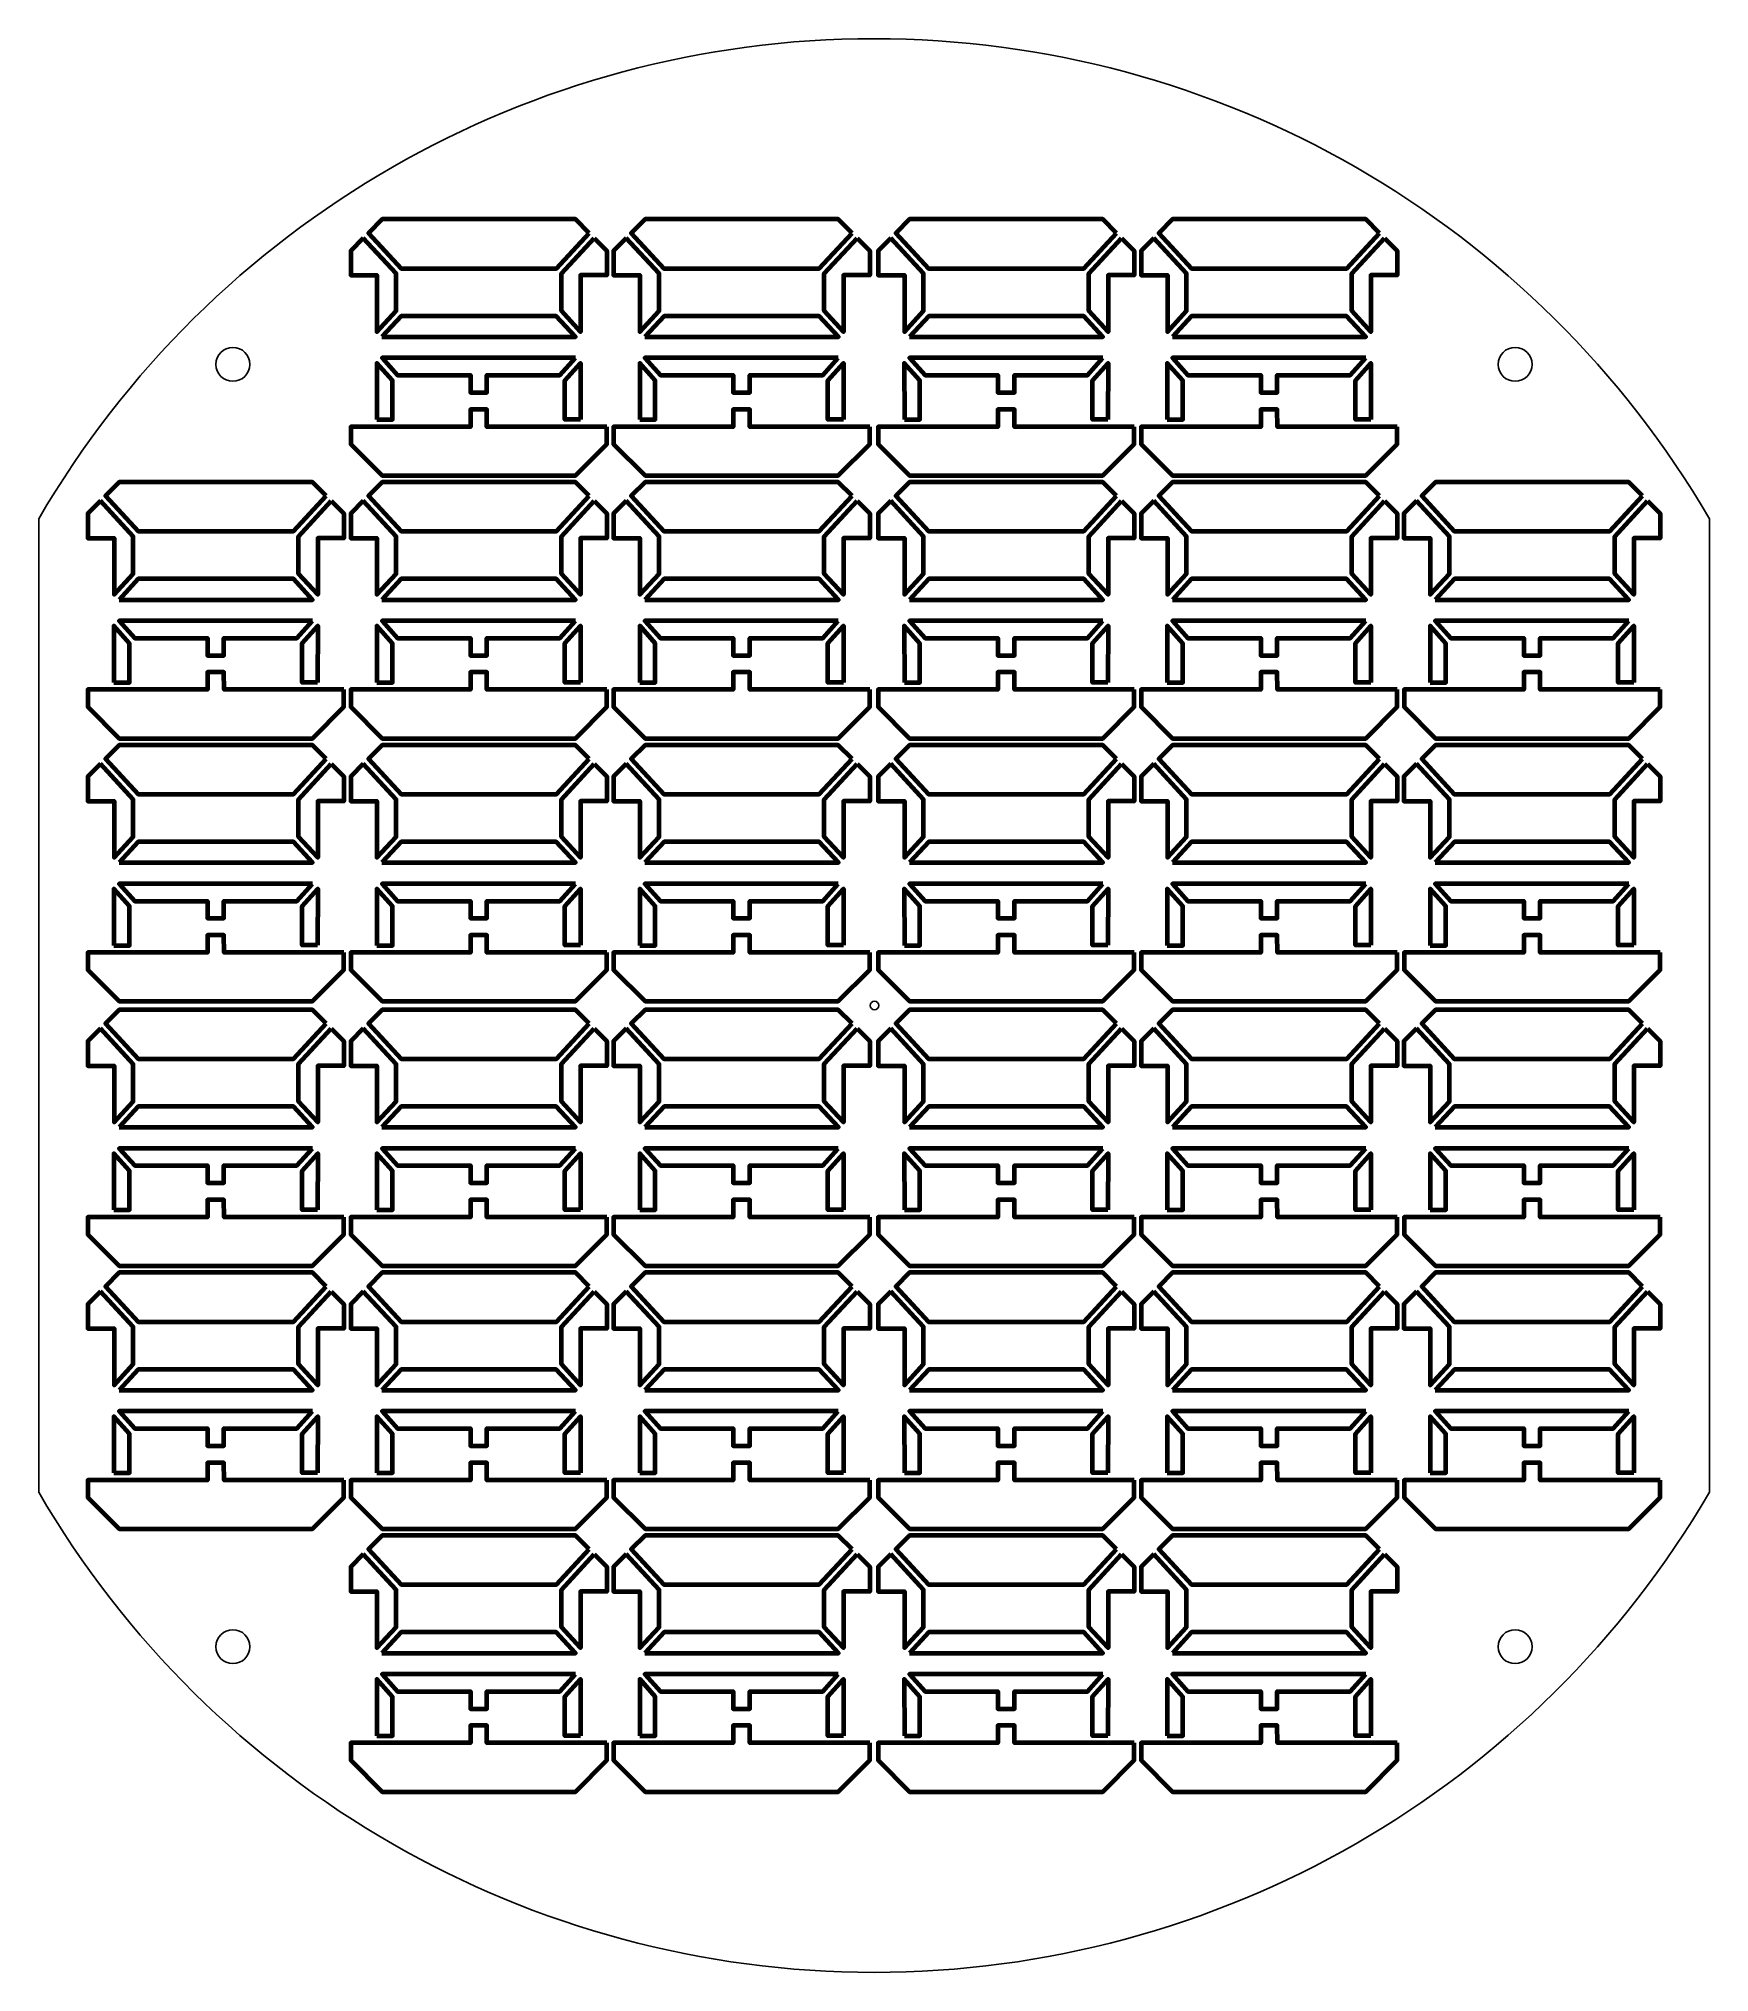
# Model space of a CAD drawing. Header units: millimetres. Extents: x 2372 to 2569, y 1689 to 1917.
import ezdxf

# ---------------------------------------------------------------- set-up
doc = ezdxf.new("R2010")
doc.units = ezdxf.units.MM
doc.layers.add('mask_hole', color=100, linetype='Continuous')
doc.layers.add('mask_outline', color=10, linetype='Continuous')
doc.layers.add('mask_stencil', color=30, linetype='Continuous', lineweight=70)

msp = doc.modelspace()

# ---------------------------------------------------------------- linework, layer by layer
at = {"layer": 'mask_hole'}
for centre, radius in [((2395.34, 1878.88), 2), ((2546.54, 1878.88), 2), ((2471, 1803.28), 0.5), ((2395.34, 1727.68), 2), ((2546.54, 1727.68), 2)]:
    msp.add_circle(centre, radius, dxfattribs=at)
at = {"layer": 'mask_outline'}
for p, q in [((2372.44, 1745.88), (2372.44, 1860.68)), ((2569.44, 1860.67), (2569.44, 1745.9))]:
    msp.add_line(p, q, dxfattribs=at)
for start, end in [(30.2232, 149.7686), (210.2314, 329.7768)]:
    msp.add_arc((2470.94, 1803.28), 114, start, end, dxfattribs=at)
at = {"layer": 'mask_stencil'}
for points in [[(2437.35, 1894.36), (2435.73, 1895.98), (2412.94, 1895.98), (2411.32, 1894.36), (2415.17, 1890.2), (2433.49, 1890.2), (2437.35, 1894.36)], [(2468.35, 1894.36), (2466.73, 1895.98), (2443.94, 1895.98), (2442.32, 1894.36), (2446.17, 1890.2), (2464.49, 1890.2), (2468.35, 1894.36)], [(2499.55, 1894.36), (2497.93, 1895.98), (2475.14, 1895.98), (2473.52, 1894.36), (2477.37, 1890.2), (2495.69, 1890.2), (2499.55, 1894.36)], [(2530.55, 1894.36), (2528.93, 1895.98), (2506.14, 1895.98), (2504.52, 1894.36), (2508.37, 1890.2), (2526.69, 1890.2), (2530.55, 1894.36)], [(2410.72, 1893.77), (2409.23, 1892.28), (2409.23, 1889.38), (2412.33, 1889.38), (2412.33, 1882.73), (2414.59, 1885.18), (2414.59, 1889.58), (2410.72, 1893.77)], [(2437.94, 1893.77), (2439.43, 1892.28), (2439.43, 1889.38), (2436.34, 1889.38), (2436.34, 1882.73), (2434.08, 1885.18), (2434.08, 1889.59), (2437.94, 1893.77)], [(2441.72, 1893.77), (2440.23, 1892.28), (2440.23, 1889.38), (2443.33, 1889.38), (2443.33, 1882.73), (2445.59, 1885.18), (2445.59, 1889.58), (2441.72, 1893.77)], [(2468.94, 1893.77), (2470.43, 1892.28), (2470.43, 1889.38), (2467.34, 1889.38), (2467.34, 1882.73), (2465.08, 1885.18), (2465.08, 1889.59), (2468.94, 1893.77)], [(2472.92, 1893.77), (2471.43, 1892.28), (2471.43, 1889.38), (2474.53, 1889.38), (2474.53, 1882.73), (2476.79, 1885.18), (2476.79, 1889.58), (2472.92, 1893.77)], [(2500.14, 1893.77), (2501.63, 1892.28), (2501.63, 1889.38), (2498.54, 1889.38), (2498.54, 1882.73), (2496.28, 1885.18), (2496.28, 1889.59), (2500.14, 1893.77)], [(2503.92, 1893.77), (2502.43, 1892.28), (2502.43, 1889.38), (2505.53, 1889.38), (2505.53, 1882.73), (2507.79, 1885.18), (2507.79, 1889.58), (2503.92, 1893.77)], [(2531.14, 1893.77), (2532.63, 1892.28), (2532.63, 1889.38), (2529.54, 1889.38), (2529.54, 1882.73), (2527.28, 1885.18), (2527.28, 1889.59), (2531.14, 1893.77)], [(2412.92, 1882.13), (2435.74, 1882.13), (2433.47, 1884.58), (2415.19, 1884.58), (2412.92, 1882.13)], [(2443.92, 1882.13), (2466.74, 1882.13), (2464.47, 1884.58), (2446.19, 1884.58), (2443.92, 1882.13)], [(2475.12, 1882.13), (2497.94, 1882.13), (2495.67, 1884.58), (2477.39, 1884.58), (2475.12, 1882.13)], [(2506.12, 1882.13), (2528.94, 1882.13), (2526.67, 1884.58), (2508.39, 1884.58), (2506.12, 1882.13)], [(2412.32, 1872.37), (2414.15, 1872.37), (2414.15, 1876.98), (2412.31, 1879.03), (2412.32, 1872.37)], [(2435.73, 1879.63), (2412.93, 1879.63), (2414.76, 1877.6), (2423.35, 1877.6), (2423.35, 1875.57), (2425.29, 1875.57), (2425.29, 1877.6), (2433.9, 1877.6), (2435.73, 1879.63)], [(2436.33, 1872.38), (2434.5, 1872.38), (2434.5, 1876.99), (2436.34, 1879.03), (2436.33, 1872.38)], [(2443.32, 1872.37), (2445.15, 1872.37), (2445.15, 1876.98), (2443.31, 1879.03), (2443.32, 1872.37)], [(2466.73, 1879.63), (2443.93, 1879.63), (2445.76, 1877.6), (2454.35, 1877.6), (2454.35, 1875.57), (2456.29, 1875.57), (2456.29, 1877.6), (2464.9, 1877.6), (2466.73, 1879.63)], [(2467.33, 1872.38), (2465.5, 1872.38), (2465.5, 1876.99), (2467.34, 1879.03), (2467.33, 1872.38)], [(2474.52, 1872.37), (2476.35, 1872.37), (2476.35, 1876.98), (2474.51, 1879.03), (2474.52, 1872.37)], [(2497.93, 1879.63), (2475.13, 1879.63), (2476.96, 1877.6), (2485.55, 1877.6), (2485.55, 1875.57), (2487.49, 1875.57), (2487.49, 1877.6), (2496.1, 1877.6), (2497.93, 1879.63)], [(2498.53, 1872.38), (2496.7, 1872.38), (2496.7, 1876.99), (2498.54, 1879.03), (2498.53, 1872.38)], [(2505.52, 1872.37), (2507.35, 1872.37), (2507.35, 1876.98), (2505.51, 1879.03), (2505.52, 1872.37)], [(2528.93, 1879.63), (2506.13, 1879.63), (2507.96, 1877.6), (2516.55, 1877.6), (2516.55, 1875.57), (2518.49, 1875.57), (2518.49, 1877.6), (2527.1, 1877.6), (2528.93, 1879.63)], [(2529.53, 1872.38), (2527.7, 1872.38), (2527.7, 1876.99), (2529.54, 1879.03), (2529.53, 1872.38)], [(2439.43, 1871.53), (2425.3, 1871.53), (2425.29, 1873.57), (2423.35, 1873.57), (2423.35, 1871.53), (2409.24, 1871.53), (2409.24, 1869.48), (2412.94, 1865.78), (2435.73, 1865.78), (2439.43, 1869.48), (2439.43, 1871.53)], [(2470.43, 1871.53), (2456.3, 1871.53), (2456.29, 1873.57), (2454.35, 1873.57), (2454.35, 1871.53), (2440.24, 1871.53), (2440.24, 1869.48), (2443.94, 1865.78), (2466.73, 1865.78), (2470.43, 1869.48), (2470.43, 1871.53)], [(2501.63, 1871.53), (2487.5, 1871.53), (2487.49, 1873.57), (2485.55, 1873.57), (2485.55, 1871.53), (2471.44, 1871.53), (2471.44, 1869.48), (2475.14, 1865.78), (2497.93, 1865.78), (2501.63, 1869.48), (2501.63, 1871.53)], [(2532.63, 1871.53), (2518.5, 1871.53), (2518.49, 1873.57), (2516.55, 1873.57), (2516.55, 1871.53), (2502.44, 1871.53), (2502.44, 1869.48), (2506.14, 1865.78), (2528.93, 1865.78), (2532.63, 1869.48), (2532.63, 1871.53)], [(2379.72, 1862.77), (2378.23, 1861.28), (2378.23, 1858.38), (2381.33, 1858.38), (2381.33, 1851.73), (2383.59, 1854.18), (2383.59, 1858.58), (2379.72, 1862.77)], [(2406.35, 1863.36), (2404.73, 1864.98), (2381.94, 1864.98), (2380.32, 1863.36), (2384.17, 1859.2), (2402.49, 1859.2), (2406.35, 1863.36)], [(2406.94, 1862.77), (2408.43, 1861.28), (2408.43, 1858.38), (2405.34, 1858.38), (2405.34, 1851.73), (2403.08, 1854.18), (2403.08, 1858.59), (2406.94, 1862.77)], [(2410.72, 1862.77), (2409.23, 1861.28), (2409.23, 1858.38), (2412.33, 1858.38), (2412.33, 1851.73), (2414.59, 1854.18), (2414.59, 1858.58), (2410.72, 1862.77)], [(2437.35, 1863.36), (2435.73, 1864.98), (2412.94, 1864.98), (2411.32, 1863.36), (2415.17, 1859.2), (2433.49, 1859.2), (2437.35, 1863.36)], [(2437.94, 1862.77), (2439.43, 1861.28), (2439.43, 1858.38), (2436.34, 1858.38), (2436.34, 1851.73), (2434.08, 1854.18), (2434.08, 1858.59), (2437.94, 1862.77)], [(2441.72, 1862.77), (2440.23, 1861.28), (2440.23, 1858.38), (2443.33, 1858.38), (2443.33, 1851.73), (2445.59, 1854.18), (2445.59, 1858.58), (2441.72, 1862.77)], [(2468.35, 1863.36), (2466.73, 1864.98), (2443.94, 1864.98), (2442.32, 1863.36), (2446.17, 1859.2), (2464.49, 1859.2), (2468.35, 1863.36)], [(2468.94, 1862.77), (2470.43, 1861.28), (2470.43, 1858.38), (2467.34, 1858.38), (2467.34, 1851.73), (2465.08, 1854.18), (2465.08, 1858.59), (2468.94, 1862.77)], [(2472.92, 1862.77), (2471.43, 1861.28), (2471.43, 1858.38), (2474.53, 1858.38), (2474.53, 1851.73), (2476.79, 1854.18), (2476.79, 1858.58), (2472.92, 1862.77)], [(2499.55, 1863.36), (2497.93, 1864.98), (2475.14, 1864.98), (2473.52, 1863.36), (2477.37, 1859.2), (2495.69, 1859.2), (2499.55, 1863.36)], [(2500.14, 1862.77), (2501.63, 1861.28), (2501.63, 1858.38), (2498.54, 1858.38), (2498.54, 1851.73), (2496.28, 1854.18), (2496.28, 1858.59), (2500.14, 1862.77)], [(2503.92, 1862.77), (2502.43, 1861.28), (2502.43, 1858.38), (2505.53, 1858.38), (2505.53, 1851.73), (2507.79, 1854.18), (2507.79, 1858.58), (2503.92, 1862.77)], [(2530.55, 1863.36), (2528.93, 1864.98), (2506.14, 1864.98), (2504.52, 1863.36), (2508.37, 1859.2), (2526.69, 1859.2), (2530.55, 1863.36)], [(2531.14, 1862.77), (2532.63, 1861.28), (2532.63, 1858.38), (2529.54, 1858.38), (2529.54, 1851.73), (2527.28, 1854.18), (2527.28, 1858.59), (2531.14, 1862.77)], [(2534.92, 1862.77), (2533.43, 1861.28), (2533.43, 1858.38), (2536.53, 1858.38), (2536.53, 1851.73), (2538.79, 1854.18), (2538.79, 1858.58), (2534.92, 1862.77)], [(2561.55, 1863.36), (2559.93, 1864.98), (2537.14, 1864.98), (2535.52, 1863.36), (2539.37, 1859.2), (2557.69, 1859.2), (2561.55, 1863.36)], [(2562.14, 1862.77), (2563.63, 1861.28), (2563.63, 1858.38), (2560.54, 1858.38), (2560.54, 1851.73), (2558.28, 1854.18), (2558.28, 1858.59), (2562.14, 1862.77)], [(2381.92, 1851.13), (2404.74, 1851.13), (2402.47, 1853.58), (2384.19, 1853.58), (2381.92, 1851.13)], [(2412.92, 1851.13), (2435.74, 1851.13), (2433.47, 1853.58), (2415.19, 1853.58), (2412.92, 1851.13)], [(2443.92, 1851.13), (2466.74, 1851.13), (2464.47, 1853.58), (2446.19, 1853.58), (2443.92, 1851.13)], [(2475.12, 1851.13), (2497.94, 1851.13), (2495.67, 1853.58), (2477.39, 1853.58), (2475.12, 1851.13)], [(2506.12, 1851.13), (2528.94, 1851.13), (2526.67, 1853.58), (2508.39, 1853.58), (2506.12, 1851.13)], [(2537.12, 1851.13), (2559.94, 1851.13), (2557.67, 1853.58), (2539.39, 1853.58), (2537.12, 1851.13)], [(2381.32, 1841.37), (2383.15, 1841.37), (2383.15, 1845.98), (2381.31, 1848.03), (2381.32, 1841.37)], [(2404.73, 1848.63), (2381.93, 1848.63), (2383.76, 1846.6), (2392.35, 1846.6), (2392.35, 1844.57), (2394.29, 1844.57), (2394.29, 1846.6), (2402.9, 1846.6), (2404.73, 1848.63)], [(2405.33, 1841.38), (2403.5, 1841.38), (2403.5, 1845.99), (2405.34, 1848.03), (2405.33, 1841.38)], [(2412.32, 1841.37), (2414.15, 1841.37), (2414.15, 1845.98), (2412.31, 1848.03), (2412.32, 1841.37)], [(2435.73, 1848.63), (2412.93, 1848.63), (2414.76, 1846.6), (2423.35, 1846.6), (2423.35, 1844.57), (2425.29, 1844.57), (2425.29, 1846.6), (2433.9, 1846.6), (2435.73, 1848.63)], [(2436.33, 1841.38), (2434.5, 1841.38), (2434.5, 1845.99), (2436.34, 1848.03), (2436.33, 1841.38)], [(2443.32, 1841.37), (2445.15, 1841.37), (2445.15, 1845.98), (2443.31, 1848.03), (2443.32, 1841.37)], [(2466.73, 1848.63), (2443.93, 1848.63), (2445.76, 1846.6), (2454.35, 1846.6), (2454.35, 1844.57), (2456.29, 1844.57), (2456.29, 1846.6), (2464.9, 1846.6), (2466.73, 1848.63)], [(2467.33, 1841.38), (2465.5, 1841.38), (2465.5, 1845.99), (2467.34, 1848.03), (2467.33, 1841.38)], [(2474.52, 1841.37), (2476.35, 1841.37), (2476.35, 1845.98), (2474.51, 1848.03), (2474.52, 1841.37)], [(2497.93, 1848.63), (2475.13, 1848.63), (2476.96, 1846.6), (2485.55, 1846.6), (2485.55, 1844.57), (2487.49, 1844.57), (2487.49, 1846.6), (2496.1, 1846.6), (2497.93, 1848.63)], [(2498.53, 1841.38), (2496.7, 1841.38), (2496.7, 1845.99), (2498.54, 1848.03), (2498.53, 1841.38)], [(2505.52, 1841.37), (2507.35, 1841.37), (2507.35, 1845.98), (2505.51, 1848.03), (2505.52, 1841.37)], [(2528.93, 1848.63), (2506.13, 1848.63), (2507.96, 1846.6), (2516.55, 1846.6), (2516.55, 1844.57), (2518.49, 1844.57), (2518.49, 1846.6), (2527.1, 1846.6), (2528.93, 1848.63)], [(2529.53, 1841.38), (2527.7, 1841.38), (2527.7, 1845.99), (2529.54, 1848.03), (2529.53, 1841.38)], [(2536.52, 1841.37), (2538.35, 1841.37), (2538.35, 1845.98), (2536.51, 1848.03), (2536.52, 1841.37)], [(2559.93, 1848.63), (2537.13, 1848.63), (2538.96, 1846.6), (2547.55, 1846.6), (2547.55, 1844.57), (2549.49, 1844.57), (2549.49, 1846.6), (2558.1, 1846.6), (2559.93, 1848.63)], [(2560.53, 1841.38), (2558.7, 1841.38), (2558.7, 1845.99), (2560.54, 1848.03), (2560.53, 1841.38)], [(2408.43, 1840.53), (2394.3, 1840.53), (2394.29, 1842.57), (2392.35, 1842.57), (2392.35, 1840.53), (2378.24, 1840.53), (2378.24, 1838.48), (2381.94, 1834.78), (2404.73, 1834.78), (2408.43, 1838.48), (2408.43, 1840.53)], [(2439.43, 1840.53), (2425.3, 1840.53), (2425.29, 1842.57), (2423.35, 1842.57), (2423.35, 1840.53), (2409.24, 1840.53), (2409.24, 1838.48), (2412.94, 1834.78), (2435.73, 1834.78), (2439.43, 1838.48), (2439.43, 1840.53)], [(2470.43, 1840.53), (2456.3, 1840.53), (2456.29, 1842.57), (2454.35, 1842.57), (2454.35, 1840.53), (2440.24, 1840.53), (2440.24, 1838.48), (2443.94, 1834.78), (2466.73, 1834.78), (2470.43, 1838.48), (2470.43, 1840.53)], [(2501.63, 1840.53), (2487.5, 1840.53), (2487.49, 1842.57), (2485.55, 1842.57), (2485.55, 1840.53), (2471.44, 1840.53), (2471.44, 1838.48), (2475.14, 1834.78), (2497.93, 1834.78), (2501.63, 1838.48), (2501.63, 1840.53)], [(2532.63, 1840.53), (2518.5, 1840.53), (2518.49, 1842.57), (2516.55, 1842.57), (2516.55, 1840.53), (2502.44, 1840.53), (2502.44, 1838.48), (2506.14, 1834.78), (2528.93, 1834.78), (2532.63, 1838.48), (2532.63, 1840.53)], [(2563.63, 1840.53), (2549.5, 1840.53), (2549.49, 1842.57), (2547.55, 1842.57), (2547.55, 1840.53), (2533.44, 1840.53), (2533.44, 1838.48), (2537.14, 1834.78), (2559.93, 1834.78), (2563.63, 1838.48), (2563.63, 1840.53)], [(2406.35, 1832.36), (2404.73, 1833.98), (2381.94, 1833.98), (2380.32, 1832.36), (2384.17, 1828.2), (2402.49, 1828.2), (2406.35, 1832.36)], [(2437.35, 1832.36), (2435.73, 1833.98), (2412.94, 1833.98), (2411.32, 1832.36), (2415.17, 1828.2), (2433.49, 1828.2), (2437.35, 1832.36)], [(2468.35, 1832.36), (2466.73, 1833.98), (2443.94, 1833.98), (2442.32, 1832.36), (2446.17, 1828.2), (2464.49, 1828.2), (2468.35, 1832.36)], [(2499.55, 1832.36), (2497.93, 1833.98), (2475.14, 1833.98), (2473.52, 1832.36), (2477.37, 1828.2), (2495.69, 1828.2), (2499.55, 1832.36)], [(2530.55, 1832.36), (2528.93, 1833.98), (2506.14, 1833.98), (2504.52, 1832.36), (2508.37, 1828.2), (2526.69, 1828.2), (2530.55, 1832.36)], [(2561.55, 1832.36), (2559.93, 1833.98), (2537.14, 1833.98), (2535.52, 1832.36), (2539.37, 1828.2), (2557.69, 1828.2), (2561.55, 1832.36)], [(2379.72, 1831.77), (2378.23, 1830.28), (2378.23, 1827.38), (2381.33, 1827.38), (2381.33, 1820.73), (2383.59, 1823.18), (2383.59, 1827.58), (2379.72, 1831.77)], [(2406.94, 1831.77), (2408.43, 1830.28), (2408.43, 1827.38), (2405.34, 1827.38), (2405.34, 1820.73), (2403.08, 1823.18), (2403.08, 1827.59), (2406.94, 1831.77)], [(2410.72, 1831.77), (2409.23, 1830.28), (2409.23, 1827.38), (2412.33, 1827.38), (2412.33, 1820.73), (2414.59, 1823.18), (2414.59, 1827.58), (2410.72, 1831.77)], [(2437.94, 1831.77), (2439.43, 1830.28), (2439.43, 1827.38), (2436.34, 1827.38), (2436.34, 1820.73), (2434.08, 1823.18), (2434.08, 1827.59), (2437.94, 1831.77)], [(2441.72, 1831.77), (2440.23, 1830.28), (2440.23, 1827.38), (2443.33, 1827.38), (2443.33, 1820.73), (2445.59, 1823.18), (2445.59, 1827.58), (2441.72, 1831.77)], [(2468.94, 1831.77), (2470.43, 1830.28), (2470.43, 1827.38), (2467.34, 1827.38), (2467.34, 1820.73), (2465.08, 1823.18), (2465.08, 1827.59), (2468.94, 1831.77)], [(2472.92, 1831.77), (2471.43, 1830.28), (2471.43, 1827.38), (2474.53, 1827.38), (2474.53, 1820.73), (2476.79, 1823.18), (2476.79, 1827.58), (2472.92, 1831.77)], [(2500.14, 1831.77), (2501.63, 1830.28), (2501.63, 1827.38), (2498.54, 1827.38), (2498.54, 1820.73), (2496.28, 1823.18), (2496.28, 1827.59), (2500.14, 1831.77)], [(2503.92, 1831.77), (2502.43, 1830.28), (2502.43, 1827.38), (2505.53, 1827.38), (2505.53, 1820.73), (2507.79, 1823.18), (2507.79, 1827.58), (2503.92, 1831.77)], [(2531.14, 1831.77), (2532.63, 1830.28), (2532.63, 1827.38), (2529.54, 1827.38), (2529.54, 1820.73), (2527.28, 1823.18), (2527.28, 1827.59), (2531.14, 1831.77)], [(2534.92, 1831.77), (2533.43, 1830.28), (2533.43, 1827.38), (2536.53, 1827.38), (2536.53, 1820.73), (2538.79, 1823.18), (2538.79, 1827.58), (2534.92, 1831.77)], [(2562.14, 1831.77), (2563.63, 1830.28), (2563.63, 1827.38), (2560.54, 1827.38), (2560.54, 1820.73), (2558.28, 1823.18), (2558.28, 1827.59), (2562.14, 1831.77)], [(2381.92, 1820.13), (2404.74, 1820.13), (2402.47, 1822.58), (2384.19, 1822.58), (2381.92, 1820.13)], [(2412.92, 1820.13), (2435.74, 1820.13), (2433.47, 1822.58), (2415.19, 1822.58), (2412.92, 1820.13)], [(2443.92, 1820.13), (2466.74, 1820.13), (2464.47, 1822.58), (2446.19, 1822.58), (2443.92, 1820.13)], [(2475.12, 1820.13), (2497.94, 1820.13), (2495.67, 1822.58), (2477.39, 1822.58), (2475.12, 1820.13)], [(2506.12, 1820.13), (2528.94, 1820.13), (2526.67, 1822.58), (2508.39, 1822.58), (2506.12, 1820.13)], [(2537.12, 1820.13), (2559.94, 1820.13), (2557.67, 1822.58), (2539.39, 1822.58), (2537.12, 1820.13)], [(2404.73, 1817.63), (2381.93, 1817.63), (2383.76, 1815.6), (2392.35, 1815.6), (2392.35, 1813.57), (2394.29, 1813.57), (2394.29, 1815.6), (2402.9, 1815.6), (2404.73, 1817.63)], [(2435.73, 1817.63), (2412.93, 1817.63), (2414.76, 1815.6), (2423.35, 1815.6), (2423.35, 1813.57), (2425.29, 1813.57), (2425.29, 1815.6), (2433.9, 1815.6), (2435.73, 1817.63)], [(2466.73, 1817.63), (2443.93, 1817.63), (2445.76, 1815.6), (2454.35, 1815.6), (2454.35, 1813.57), (2456.29, 1813.57), (2456.29, 1815.6), (2464.9, 1815.6), (2466.73, 1817.63)], [(2497.93, 1817.63), (2475.13, 1817.63), (2476.96, 1815.6), (2485.55, 1815.6), (2485.55, 1813.57), (2487.49, 1813.57), (2487.49, 1815.6), (2496.1, 1815.6), (2497.93, 1817.63)], [(2528.93, 1817.63), (2506.13, 1817.63), (2507.96, 1815.6), (2516.55, 1815.6), (2516.55, 1813.57), (2518.49, 1813.57), (2518.49, 1815.6), (2527.1, 1815.6), (2528.93, 1817.63)], [(2559.93, 1817.63), (2537.13, 1817.63), (2538.96, 1815.6), (2547.55, 1815.6), (2547.55, 1813.57), (2549.49, 1813.57), (2549.49, 1815.6), (2558.1, 1815.6), (2559.93, 1817.63)], [(2381.32, 1810.37), (2383.15, 1810.37), (2383.15, 1814.98), (2381.31, 1817.03), (2381.32, 1810.37)], [(2405.33, 1810.38), (2403.5, 1810.38), (2403.5, 1814.99), (2405.34, 1817.03), (2405.33, 1810.38)], [(2412.32, 1810.37), (2414.15, 1810.37), (2414.15, 1814.98), (2412.31, 1817.03), (2412.32, 1810.37)], [(2436.33, 1810.38), (2434.5, 1810.38), (2434.5, 1814.99), (2436.34, 1817.03), (2436.33, 1810.38)], [(2443.32, 1810.37), (2445.15, 1810.37), (2445.15, 1814.98), (2443.31, 1817.03), (2443.32, 1810.37)], [(2467.33, 1810.38), (2465.5, 1810.38), (2465.5, 1814.99), (2467.34, 1817.03), (2467.33, 1810.38)], [(2474.52, 1810.37), (2476.35, 1810.37), (2476.35, 1814.98), (2474.51, 1817.03), (2474.52, 1810.37)], [(2498.53, 1810.38), (2496.7, 1810.38), (2496.7, 1814.99), (2498.54, 1817.03), (2498.53, 1810.38)], [(2505.52, 1810.37), (2507.35, 1810.37), (2507.35, 1814.98), (2505.51, 1817.03), (2505.52, 1810.37)], [(2529.53, 1810.38), (2527.7, 1810.38), (2527.7, 1814.99), (2529.54, 1817.03), (2529.53, 1810.38)], [(2536.52, 1810.37), (2538.35, 1810.37), (2538.35, 1814.98), (2536.51, 1817.03), (2536.52, 1810.37)], [(2560.53, 1810.38), (2558.7, 1810.38), (2558.7, 1814.99), (2560.54, 1817.03), (2560.53, 1810.38)], [(2408.43, 1809.53), (2394.3, 1809.53), (2394.29, 1811.57), (2392.35, 1811.57), (2392.35, 1809.53), (2378.24, 1809.53), (2378.24, 1807.48), (2381.94, 1803.78), (2404.73, 1803.78), (2408.43, 1807.48), (2408.43, 1809.53)], [(2439.43, 1809.53), (2425.3, 1809.53), (2425.29, 1811.57), (2423.35, 1811.57), (2423.35, 1809.53), (2409.24, 1809.53), (2409.24, 1807.48), (2412.94, 1803.78), (2435.73, 1803.78), (2439.43, 1807.48), (2439.43, 1809.53)], [(2470.43, 1809.53), (2456.3, 1809.53), (2456.29, 1811.57), (2454.35, 1811.57), (2454.35, 1809.53), (2440.24, 1809.53), (2440.24, 1807.48), (2443.94, 1803.78), (2466.73, 1803.78), (2470.43, 1807.48), (2470.43, 1809.53)], [(2501.63, 1809.53), (2487.5, 1809.53), (2487.49, 1811.57), (2485.55, 1811.57), (2485.55, 1809.53), (2471.44, 1809.53), (2471.44, 1807.48), (2475.14, 1803.78), (2497.93, 1803.78), (2501.63, 1807.48), (2501.63, 1809.53)], [(2532.63, 1809.53), (2518.5, 1809.53), (2518.49, 1811.57), (2516.55, 1811.57), (2516.55, 1809.53), (2502.44, 1809.53), (2502.44, 1807.48), (2506.14, 1803.78), (2528.93, 1803.78), (2532.63, 1807.48), (2532.63, 1809.53)], [(2563.63, 1809.53), (2549.5, 1809.53), (2549.49, 1811.57), (2547.55, 1811.57), (2547.55, 1809.53), (2533.44, 1809.53), (2533.44, 1807.48), (2537.14, 1803.78), (2559.93, 1803.78), (2563.63, 1807.48), (2563.63, 1809.53)], [(2406.35, 1801.16), (2404.73, 1802.78), (2381.94, 1802.78), (2380.32, 1801.16), (2384.17, 1797), (2402.49, 1797), (2406.35, 1801.16)], [(2437.35, 1801.16), (2435.73, 1802.78), (2412.94, 1802.78), (2411.32, 1801.16), (2415.17, 1797), (2433.49, 1797), (2437.35, 1801.16)], [(2468.35, 1801.16), (2466.73, 1802.78), (2443.94, 1802.78), (2442.32, 1801.16), (2446.17, 1797), (2464.49, 1797), (2468.35, 1801.16)], [(2499.55, 1801.16), (2497.93, 1802.78), (2475.14, 1802.78), (2473.52, 1801.16), (2477.37, 1797), (2495.69, 1797), (2499.55, 1801.16)], [(2530.55, 1801.16), (2528.93, 1802.78), (2506.14, 1802.78), (2504.52, 1801.16), (2508.37, 1797), (2526.69, 1797), (2530.55, 1801.16)], [(2561.55, 1801.16), (2559.93, 1802.78), (2537.14, 1802.78), (2535.52, 1801.16), (2539.37, 1797), (2557.69, 1797), (2561.55, 1801.16)], [(2379.72, 1800.57), (2378.23, 1799.08), (2378.23, 1796.18), (2381.33, 1796.18), (2381.33, 1789.53), (2383.59, 1791.98), (2383.59, 1796.38), (2379.72, 1800.57)], [(2406.94, 1800.57), (2408.43, 1799.08), (2408.43, 1796.18), (2405.34, 1796.18), (2405.34, 1789.53), (2403.08, 1791.98), (2403.08, 1796.39), (2406.94, 1800.57)], [(2410.72, 1800.57), (2409.23, 1799.08), (2409.23, 1796.18), (2412.33, 1796.18), (2412.33, 1789.53), (2414.59, 1791.98), (2414.59, 1796.38), (2410.72, 1800.57)], [(2437.94, 1800.57), (2439.43, 1799.08), (2439.43, 1796.18), (2436.34, 1796.18), (2436.34, 1789.53), (2434.08, 1791.98), (2434.08, 1796.39), (2437.94, 1800.57)], [(2441.72, 1800.57), (2440.23, 1799.08), (2440.23, 1796.18), (2443.33, 1796.18), (2443.33, 1789.53), (2445.59, 1791.98), (2445.59, 1796.38), (2441.72, 1800.57)], [(2468.94, 1800.57), (2470.43, 1799.08), (2470.43, 1796.18), (2467.34, 1796.18), (2467.34, 1789.53), (2465.08, 1791.98), (2465.08, 1796.39), (2468.94, 1800.57)], [(2472.92, 1800.57), (2471.43, 1799.08), (2471.43, 1796.18), (2474.53, 1796.18), (2474.53, 1789.53), (2476.79, 1791.98), (2476.79, 1796.38), (2472.92, 1800.57)], [(2500.14, 1800.57), (2501.63, 1799.08), (2501.63, 1796.18), (2498.54, 1796.18), (2498.54, 1789.53), (2496.28, 1791.98), (2496.28, 1796.39), (2500.14, 1800.57)], [(2503.92, 1800.57), (2502.43, 1799.08), (2502.43, 1796.18), (2505.53, 1796.18), (2505.53, 1789.53), (2507.79, 1791.98), (2507.79, 1796.38), (2503.92, 1800.57)], [(2531.14, 1800.57), (2532.63, 1799.08), (2532.63, 1796.18), (2529.54, 1796.18), (2529.54, 1789.53), (2527.28, 1791.98), (2527.28, 1796.39), (2531.14, 1800.57)], [(2534.92, 1800.57), (2533.43, 1799.08), (2533.43, 1796.18), (2536.53, 1796.18), (2536.53, 1789.53), (2538.79, 1791.98), (2538.79, 1796.38), (2534.92, 1800.57)], [(2562.14, 1800.57), (2563.63, 1799.08), (2563.63, 1796.18), (2560.54, 1796.18), (2560.54, 1789.53), (2558.28, 1791.98), (2558.28, 1796.39), (2562.14, 1800.57)], [(2381.92, 1788.93), (2404.74, 1788.93), (2402.47, 1791.38), (2384.19, 1791.38), (2381.92, 1788.93)], [(2412.92, 1788.93), (2435.74, 1788.93), (2433.47, 1791.38), (2415.19, 1791.38), (2412.92, 1788.93)], [(2443.92, 1788.93), (2466.74, 1788.93), (2464.47, 1791.38), (2446.19, 1791.38), (2443.92, 1788.93)], [(2475.12, 1788.93), (2497.94, 1788.93), (2495.67, 1791.38), (2477.39, 1791.38), (2475.12, 1788.93)], [(2506.12, 1788.93), (2528.94, 1788.93), (2526.67, 1791.38), (2508.39, 1791.38), (2506.12, 1788.93)], [(2537.12, 1788.93), (2559.94, 1788.93), (2557.67, 1791.38), (2539.39, 1791.38), (2537.12, 1788.93)], [(2381.32, 1779.17), (2383.15, 1779.17), (2383.15, 1783.78), (2381.31, 1785.83), (2381.32, 1779.17)], [(2404.73, 1786.43), (2381.93, 1786.43), (2383.76, 1784.4), (2392.35, 1784.4), (2392.35, 1782.37), (2394.29, 1782.37), (2394.29, 1784.4), (2402.9, 1784.4), (2404.73, 1786.43)], [(2405.33, 1779.18), (2403.5, 1779.18), (2403.5, 1783.79), (2405.34, 1785.83), (2405.33, 1779.18)], [(2412.32, 1779.17), (2414.15, 1779.17), (2414.15, 1783.78), (2412.31, 1785.83), (2412.32, 1779.17)], [(2435.73, 1786.43), (2412.93, 1786.43), (2414.76, 1784.4), (2423.35, 1784.4), (2423.35, 1782.37), (2425.29, 1782.37), (2425.29, 1784.4), (2433.9, 1784.4), (2435.73, 1786.43)], [(2436.33, 1779.18), (2434.5, 1779.18), (2434.5, 1783.79), (2436.34, 1785.83), (2436.33, 1779.18)], [(2443.32, 1779.17), (2445.15, 1779.17), (2445.15, 1783.78), (2443.31, 1785.83), (2443.32, 1779.17)], [(2466.73, 1786.43), (2443.93, 1786.43), (2445.76, 1784.4), (2454.35, 1784.4), (2454.35, 1782.37), (2456.29, 1782.37), (2456.29, 1784.4), (2464.9, 1784.4), (2466.73, 1786.43)], [(2467.33, 1779.18), (2465.5, 1779.18), (2465.5, 1783.79), (2467.34, 1785.83), (2467.33, 1779.18)], [(2474.52, 1779.17), (2476.35, 1779.17), (2476.35, 1783.78), (2474.51, 1785.83), (2474.52, 1779.17)], [(2497.93, 1786.43), (2475.13, 1786.43), (2476.96, 1784.4), (2485.55, 1784.4), (2485.55, 1782.37), (2487.49, 1782.37), (2487.49, 1784.4), (2496.1, 1784.4), (2497.93, 1786.43)], [(2498.53, 1779.18), (2496.7, 1779.18), (2496.7, 1783.79), (2498.54, 1785.83), (2498.53, 1779.18)], [(2505.52, 1779.17), (2507.35, 1779.17), (2507.35, 1783.78), (2505.51, 1785.83), (2505.52, 1779.17)], [(2528.93, 1786.43), (2506.13, 1786.43), (2507.96, 1784.4), (2516.55, 1784.4), (2516.55, 1782.37), (2518.49, 1782.37), (2518.49, 1784.4), (2527.1, 1784.4), (2528.93, 1786.43)], [(2529.53, 1779.18), (2527.7, 1779.18), (2527.7, 1783.79), (2529.54, 1785.83), (2529.53, 1779.18)], [(2536.52, 1779.17), (2538.35, 1779.17), (2538.35, 1783.78), (2536.51, 1785.83), (2536.52, 1779.17)], [(2559.93, 1786.43), (2537.13, 1786.43), (2538.96, 1784.4), (2547.55, 1784.4), (2547.55, 1782.37), (2549.49, 1782.37), (2549.49, 1784.4), (2558.1, 1784.4), (2559.93, 1786.43)], [(2560.53, 1779.18), (2558.7, 1779.18), (2558.7, 1783.79), (2560.54, 1785.83), (2560.53, 1779.18)], [(2408.43, 1778.33), (2394.3, 1778.33), (2394.29, 1780.37), (2392.35, 1780.37), (2392.35, 1778.33), (2378.24, 1778.33), (2378.24, 1776.28), (2381.94, 1772.58), (2404.73, 1772.58), (2408.43, 1776.28), (2408.43, 1778.33)], [(2439.43, 1778.33), (2425.3, 1778.33), (2425.29, 1780.37), (2423.35, 1780.37), (2423.35, 1778.33), (2409.24, 1778.33), (2409.24, 1776.28), (2412.94, 1772.58), (2435.73, 1772.58), (2439.43, 1776.28), (2439.43, 1778.33)], [(2470.43, 1778.33), (2456.3, 1778.33), (2456.29, 1780.37), (2454.35, 1780.37), (2454.35, 1778.33), (2440.24, 1778.33), (2440.24, 1776.28), (2443.94, 1772.58), (2466.73, 1772.58), (2470.43, 1776.28), (2470.43, 1778.33)], [(2501.63, 1778.33), (2487.5, 1778.33), (2487.49, 1780.37), (2485.55, 1780.37), (2485.55, 1778.33), (2471.44, 1778.33), (2471.44, 1776.28), (2475.14, 1772.58), (2497.93, 1772.58), (2501.63, 1776.28), (2501.63, 1778.33)], [(2532.63, 1778.33), (2518.5, 1778.33), (2518.49, 1780.37), (2516.55, 1780.37), (2516.55, 1778.33), (2502.44, 1778.33), (2502.44, 1776.28), (2506.14, 1772.58), (2528.93, 1772.58), (2532.63, 1776.28), (2532.63, 1778.33)], [(2563.63, 1778.33), (2549.5, 1778.33), (2549.49, 1780.37), (2547.55, 1780.37), (2547.55, 1778.33), (2533.44, 1778.33), (2533.44, 1776.28), (2537.14, 1772.58), (2559.93, 1772.58), (2563.63, 1776.28), (2563.63, 1778.33)], [(2406.35, 1770.16), (2404.73, 1771.78), (2381.94, 1771.78), (2380.32, 1770.16), (2384.17, 1766), (2402.49, 1766), (2406.35, 1770.16)], [(2437.35, 1770.16), (2435.73, 1771.78), (2412.94, 1771.78), (2411.32, 1770.16), (2415.17, 1766), (2433.49, 1766), (2437.35, 1770.16)], [(2468.35, 1770.16), (2466.73, 1771.78), (2443.94, 1771.78), (2442.32, 1770.16), (2446.17, 1766), (2464.49, 1766), (2468.35, 1770.16)], [(2499.55, 1770.16), (2497.93, 1771.78), (2475.14, 1771.78), (2473.52, 1770.16), (2477.37, 1766), (2495.69, 1766), (2499.55, 1770.16)], [(2530.55, 1770.16), (2528.93, 1771.78), (2506.14, 1771.78), (2504.52, 1770.16), (2508.37, 1766), (2526.69, 1766), (2530.55, 1770.16)], [(2561.55, 1770.16), (2559.93, 1771.78), (2537.14, 1771.78), (2535.52, 1770.16), (2539.37, 1766), (2557.69, 1766), (2561.55, 1770.16)], [(2379.72, 1769.57), (2378.23, 1768.08), (2378.23, 1765.18), (2381.33, 1765.18), (2381.33, 1758.53), (2383.59, 1760.98), (2383.59, 1765.38), (2379.72, 1769.57)], [(2406.94, 1769.57), (2408.43, 1768.08), (2408.43, 1765.18), (2405.34, 1765.18), (2405.34, 1758.53), (2403.08, 1760.98), (2403.08, 1765.39), (2406.94, 1769.57)], [(2410.72, 1769.57), (2409.23, 1768.08), (2409.23, 1765.18), (2412.33, 1765.18), (2412.33, 1758.53), (2414.59, 1760.98), (2414.59, 1765.38), (2410.72, 1769.57)], [(2437.94, 1769.57), (2439.43, 1768.08), (2439.43, 1765.18), (2436.34, 1765.18), (2436.34, 1758.53), (2434.08, 1760.98), (2434.08, 1765.39), (2437.94, 1769.57)], [(2441.72, 1769.57), (2440.23, 1768.08), (2440.23, 1765.18), (2443.33, 1765.18), (2443.33, 1758.53), (2445.59, 1760.98), (2445.59, 1765.38), (2441.72, 1769.57)], [(2468.94, 1769.57), (2470.43, 1768.08), (2470.43, 1765.18), (2467.34, 1765.18), (2467.34, 1758.53), (2465.08, 1760.98), (2465.08, 1765.39), (2468.94, 1769.57)], [(2472.92, 1769.57), (2471.43, 1768.08), (2471.43, 1765.18), (2474.53, 1765.18), (2474.53, 1758.53), (2476.79, 1760.98), (2476.79, 1765.38), (2472.92, 1769.57)], [(2500.14, 1769.57), (2501.63, 1768.08), (2501.63, 1765.18), (2498.54, 1765.18), (2498.54, 1758.53), (2496.28, 1760.98), (2496.28, 1765.39), (2500.14, 1769.57)], [(2503.92, 1769.57), (2502.43, 1768.08), (2502.43, 1765.18), (2505.53, 1765.18), (2505.53, 1758.53), (2507.79, 1760.98), (2507.79, 1765.38), (2503.92, 1769.57)], [(2531.14, 1769.57), (2532.63, 1768.08), (2532.63, 1765.18), (2529.54, 1765.18), (2529.54, 1758.53), (2527.28, 1760.98), (2527.28, 1765.39), (2531.14, 1769.57)], [(2534.92, 1769.57), (2533.43, 1768.08), (2533.43, 1765.18), (2536.53, 1765.18), (2536.53, 1758.53), (2538.79, 1760.98), (2538.79, 1765.38), (2534.92, 1769.57)], [(2562.14, 1769.57), (2563.63, 1768.08), (2563.63, 1765.18), (2560.54, 1765.18), (2560.54, 1758.53), (2558.28, 1760.98), (2558.28, 1765.39), (2562.14, 1769.57)], [(2381.92, 1757.93), (2404.74, 1757.93), (2402.47, 1760.38), (2384.19, 1760.38), (2381.92, 1757.93)], [(2412.92, 1757.93), (2435.74, 1757.93), (2433.47, 1760.38), (2415.19, 1760.38), (2412.92, 1757.93)], [(2443.92, 1757.93), (2466.74, 1757.93), (2464.47, 1760.38), (2446.19, 1760.38), (2443.92, 1757.93)], [(2475.12, 1757.93), (2497.94, 1757.93), (2495.67, 1760.38), (2477.39, 1760.38), (2475.12, 1757.93)], [(2506.12, 1757.93), (2528.94, 1757.93), (2526.67, 1760.38), (2508.39, 1760.38), (2506.12, 1757.93)], [(2537.12, 1757.93), (2559.94, 1757.93), (2557.67, 1760.38), (2539.39, 1760.38), (2537.12, 1757.93)], [(2381.32, 1748.17), (2383.15, 1748.17), (2383.15, 1752.78), (2381.31, 1754.83), (2381.32, 1748.17)], [(2404.73, 1755.43), (2381.93, 1755.43), (2383.76, 1753.4), (2392.35, 1753.4), (2392.35, 1751.37), (2394.29, 1751.37), (2394.29, 1753.4), (2402.9, 1753.4), (2404.73, 1755.43)], [(2405.33, 1748.18), (2403.5, 1748.18), (2403.5, 1752.79), (2405.34, 1754.83), (2405.33, 1748.18)], [(2412.32, 1748.17), (2414.15, 1748.17), (2414.15, 1752.78), (2412.31, 1754.83), (2412.32, 1748.17)], [(2435.73, 1755.43), (2412.93, 1755.43), (2414.76, 1753.4), (2423.35, 1753.4), (2423.35, 1751.37), (2425.29, 1751.37), (2425.29, 1753.4), (2433.9, 1753.4), (2435.73, 1755.43)], [(2436.33, 1748.18), (2434.5, 1748.18), (2434.5, 1752.79), (2436.34, 1754.83), (2436.33, 1748.18)], [(2443.32, 1748.17), (2445.15, 1748.17), (2445.15, 1752.78), (2443.31, 1754.83), (2443.32, 1748.17)], [(2466.73, 1755.43), (2443.93, 1755.43), (2445.76, 1753.4), (2454.35, 1753.4), (2454.35, 1751.37), (2456.29, 1751.37), (2456.29, 1753.4), (2464.9, 1753.4), (2466.73, 1755.43)], [(2467.33, 1748.18), (2465.5, 1748.18), (2465.5, 1752.79), (2467.34, 1754.83), (2467.33, 1748.18)], [(2474.52, 1748.17), (2476.35, 1748.17), (2476.35, 1752.78), (2474.51, 1754.83), (2474.52, 1748.17)], [(2497.93, 1755.43), (2475.13, 1755.43), (2476.96, 1753.4), (2485.55, 1753.4), (2485.55, 1751.37), (2487.49, 1751.37), (2487.49, 1753.4), (2496.1, 1753.4), (2497.93, 1755.43)], [(2498.53, 1748.18), (2496.7, 1748.18), (2496.7, 1752.79), (2498.54, 1754.83), (2498.53, 1748.18)], [(2505.52, 1748.17), (2507.35, 1748.17), (2507.35, 1752.78), (2505.51, 1754.83), (2505.52, 1748.17)], [(2528.93, 1755.43), (2506.13, 1755.43), (2507.96, 1753.4), (2516.55, 1753.4), (2516.55, 1751.37), (2518.49, 1751.37), (2518.49, 1753.4), (2527.1, 1753.4), (2528.93, 1755.43)], [(2529.53, 1748.18), (2527.7, 1748.18), (2527.7, 1752.79), (2529.54, 1754.83), (2529.53, 1748.18)], [(2536.52, 1748.17), (2538.35, 1748.17), (2538.35, 1752.78), (2536.51, 1754.83), (2536.52, 1748.17)], [(2559.93, 1755.43), (2537.13, 1755.43), (2538.96, 1753.4), (2547.55, 1753.4), (2547.55, 1751.37), (2549.49, 1751.37), (2549.49, 1753.4), (2558.1, 1753.4), (2559.93, 1755.43)], [(2560.53, 1748.18), (2558.7, 1748.18), (2558.7, 1752.79), (2560.54, 1754.83), (2560.53, 1748.18)], [(2408.43, 1747.33), (2394.3, 1747.33), (2394.29, 1749.37), (2392.35, 1749.37), (2392.35, 1747.33), (2378.24, 1747.33), (2378.24, 1745.28), (2381.94, 1741.58), (2404.73, 1741.58), (2408.43, 1745.28), (2408.43, 1747.33)], [(2439.43, 1747.33), (2425.3, 1747.33), (2425.29, 1749.37), (2423.35, 1749.37), (2423.35, 1747.33), (2409.24, 1747.33), (2409.24, 1745.28), (2412.94, 1741.58), (2435.73, 1741.58), (2439.43, 1745.28), (2439.43, 1747.33)], [(2470.43, 1747.33), (2456.3, 1747.33), (2456.29, 1749.37), (2454.35, 1749.37), (2454.35, 1747.33), (2440.24, 1747.33), (2440.24, 1745.28), (2443.94, 1741.58), (2466.73, 1741.58), (2470.43, 1745.28), (2470.43, 1747.33)], [(2501.63, 1747.33), (2487.5, 1747.33), (2487.49, 1749.37), (2485.55, 1749.37), (2485.55, 1747.33), (2471.44, 1747.33), (2471.44, 1745.28), (2475.14, 1741.58), (2497.93, 1741.58), (2501.63, 1745.28), (2501.63, 1747.33)], [(2532.63, 1747.33), (2518.5, 1747.33), (2518.49, 1749.37), (2516.55, 1749.37), (2516.55, 1747.33), (2502.44, 1747.33), (2502.44, 1745.28), (2506.14, 1741.58), (2528.93, 1741.58), (2532.63, 1745.28), (2532.63, 1747.33)], [(2563.63, 1747.33), (2549.5, 1747.33), (2549.49, 1749.37), (2547.55, 1749.37), (2547.55, 1747.33), (2533.44, 1747.33), (2533.44, 1745.28), (2537.14, 1741.58), (2559.93, 1741.58), (2563.63, 1745.28), (2563.63, 1747.33)], [(2437.35, 1739.16), (2435.73, 1740.78), (2412.94, 1740.78), (2411.32, 1739.16), (2415.17, 1735), (2433.49, 1735), (2437.35, 1739.16)], [(2468.35, 1739.16), (2466.73, 1740.78), (2443.94, 1740.78), (2442.32, 1739.16), (2446.17, 1735), (2464.49, 1735), (2468.35, 1739.16)], [(2499.55, 1739.16), (2497.93, 1740.78), (2475.14, 1740.78), (2473.52, 1739.16), (2477.37, 1735), (2495.69, 1735), (2499.55, 1739.16)], [(2530.55, 1739.16), (2528.93, 1740.78), (2506.14, 1740.78), (2504.52, 1739.16), (2508.37, 1735), (2526.69, 1735), (2530.55, 1739.16)], [(2410.72, 1738.57), (2409.23, 1737.08), (2409.23, 1734.18), (2412.33, 1734.18), (2412.33, 1727.53), (2414.59, 1729.98), (2414.59, 1734.38), (2410.72, 1738.57)], [(2437.94, 1738.57), (2439.43, 1737.08), (2439.43, 1734.18), (2436.34, 1734.18), (2436.34, 1727.53), (2434.08, 1729.98), (2434.08, 1734.39), (2437.94, 1738.57)], [(2441.72, 1738.57), (2440.23, 1737.08), (2440.23, 1734.18), (2443.33, 1734.18), (2443.33, 1727.53), (2445.59, 1729.98), (2445.59, 1734.38), (2441.72, 1738.57)], [(2468.94, 1738.57), (2470.43, 1737.08), (2470.43, 1734.18), (2467.34, 1734.18), (2467.34, 1727.53), (2465.08, 1729.98), (2465.08, 1734.39), (2468.94, 1738.57)], [(2472.92, 1738.57), (2471.43, 1737.08), (2471.43, 1734.18), (2474.53, 1734.18), (2474.53, 1727.53), (2476.79, 1729.98), (2476.79, 1734.38), (2472.92, 1738.57)], [(2500.14, 1738.57), (2501.63, 1737.08), (2501.63, 1734.18), (2498.54, 1734.18), (2498.54, 1727.53), (2496.28, 1729.98), (2496.28, 1734.39), (2500.14, 1738.57)], [(2503.92, 1738.57), (2502.43, 1737.08), (2502.43, 1734.18), (2505.53, 1734.18), (2505.53, 1727.53), (2507.79, 1729.98), (2507.79, 1734.38), (2503.92, 1738.57)], [(2531.14, 1738.57), (2532.63, 1737.08), (2532.63, 1734.18), (2529.54, 1734.18), (2529.54, 1727.53), (2527.28, 1729.98), (2527.28, 1734.39), (2531.14, 1738.57)], [(2412.92, 1726.93), (2435.74, 1726.93), (2433.47, 1729.38), (2415.19, 1729.38), (2412.92, 1726.93)], [(2443.92, 1726.93), (2466.74, 1726.93), (2464.47, 1729.38), (2446.19, 1729.38), (2443.92, 1726.93)], [(2475.12, 1726.93), (2497.94, 1726.93), (2495.67, 1729.38), (2477.39, 1729.38), (2475.12, 1726.93)], [(2506.12, 1726.93), (2528.94, 1726.93), (2526.67, 1729.38), (2508.39, 1729.38), (2506.12, 1726.93)], [(2412.32, 1717.17), (2414.15, 1717.17), (2414.15, 1721.78), (2412.31, 1723.83), (2412.32, 1717.17)], [(2435.73, 1724.43), (2412.93, 1724.43), (2414.76, 1722.4), (2423.35, 1722.4), (2423.35, 1720.37), (2425.29, 1720.37), (2425.29, 1722.4), (2433.9, 1722.4), (2435.73, 1724.43)], [(2436.33, 1717.18), (2434.5, 1717.18), (2434.5, 1721.79), (2436.34, 1723.83), (2436.33, 1717.18)], [(2443.32, 1717.17), (2445.15, 1717.17), (2445.15, 1721.78), (2443.31, 1723.83), (2443.32, 1717.17)], [(2466.73, 1724.43), (2443.93, 1724.43), (2445.76, 1722.4), (2454.35, 1722.4), (2454.35, 1720.37), (2456.29, 1720.37), (2456.29, 1722.4), (2464.9, 1722.4), (2466.73, 1724.43)], [(2467.33, 1717.18), (2465.5, 1717.18), (2465.5, 1721.79), (2467.34, 1723.83), (2467.33, 1717.18)], [(2474.52, 1717.17), (2476.35, 1717.17), (2476.35, 1721.78), (2474.51, 1723.83), (2474.52, 1717.17)], [(2497.93, 1724.43), (2475.13, 1724.43), (2476.96, 1722.4), (2485.55, 1722.4), (2485.55, 1720.37), (2487.49, 1720.37), (2487.49, 1722.4), (2496.1, 1722.4), (2497.93, 1724.43)], [(2498.53, 1717.18), (2496.7, 1717.18), (2496.7, 1721.79), (2498.54, 1723.83), (2498.53, 1717.18)], [(2505.52, 1717.17), (2507.35, 1717.17), (2507.35, 1721.78), (2505.51, 1723.83), (2505.52, 1717.17)], [(2528.93, 1724.43), (2506.13, 1724.43), (2507.96, 1722.4), (2516.55, 1722.4), (2516.55, 1720.37), (2518.49, 1720.37), (2518.49, 1722.4), (2527.1, 1722.4), (2528.93, 1724.43)], [(2529.53, 1717.18), (2527.7, 1717.18), (2527.7, 1721.79), (2529.54, 1723.83), (2529.53, 1717.18)], [(2439.43, 1716.33), (2425.3, 1716.33), (2425.29, 1718.37), (2423.35, 1718.37), (2423.35, 1716.33), (2409.24, 1716.33), (2409.24, 1714.28), (2412.94, 1710.58), (2435.73, 1710.58), (2439.43, 1714.28), (2439.43, 1716.33)], [(2470.43, 1716.33), (2456.3, 1716.33), (2456.29, 1718.37), (2454.35, 1718.37), (2454.35, 1716.33), (2440.24, 1716.33), (2440.24, 1714.28), (2443.94, 1710.58), (2466.73, 1710.58), (2470.43, 1714.28), (2470.43, 1716.33)], [(2501.63, 1716.33), (2487.5, 1716.33), (2487.49, 1718.37), (2485.55, 1718.37), (2485.55, 1716.33), (2471.44, 1716.33), (2471.44, 1714.28), (2475.14, 1710.58), (2497.93, 1710.58), (2501.63, 1714.28), (2501.63, 1716.33)], [(2532.63, 1716.33), (2518.5, 1716.33), (2518.49, 1718.37), (2516.55, 1718.37), (2516.55, 1716.33), (2502.44, 1716.33), (2502.44, 1714.28), (2506.14, 1710.58), (2528.93, 1710.58), (2532.63, 1714.28), (2532.63, 1716.33)]]:
    msp.add_lwpolyline(points, dxfattribs=at)

doc.saveas('drawing.dxf')
